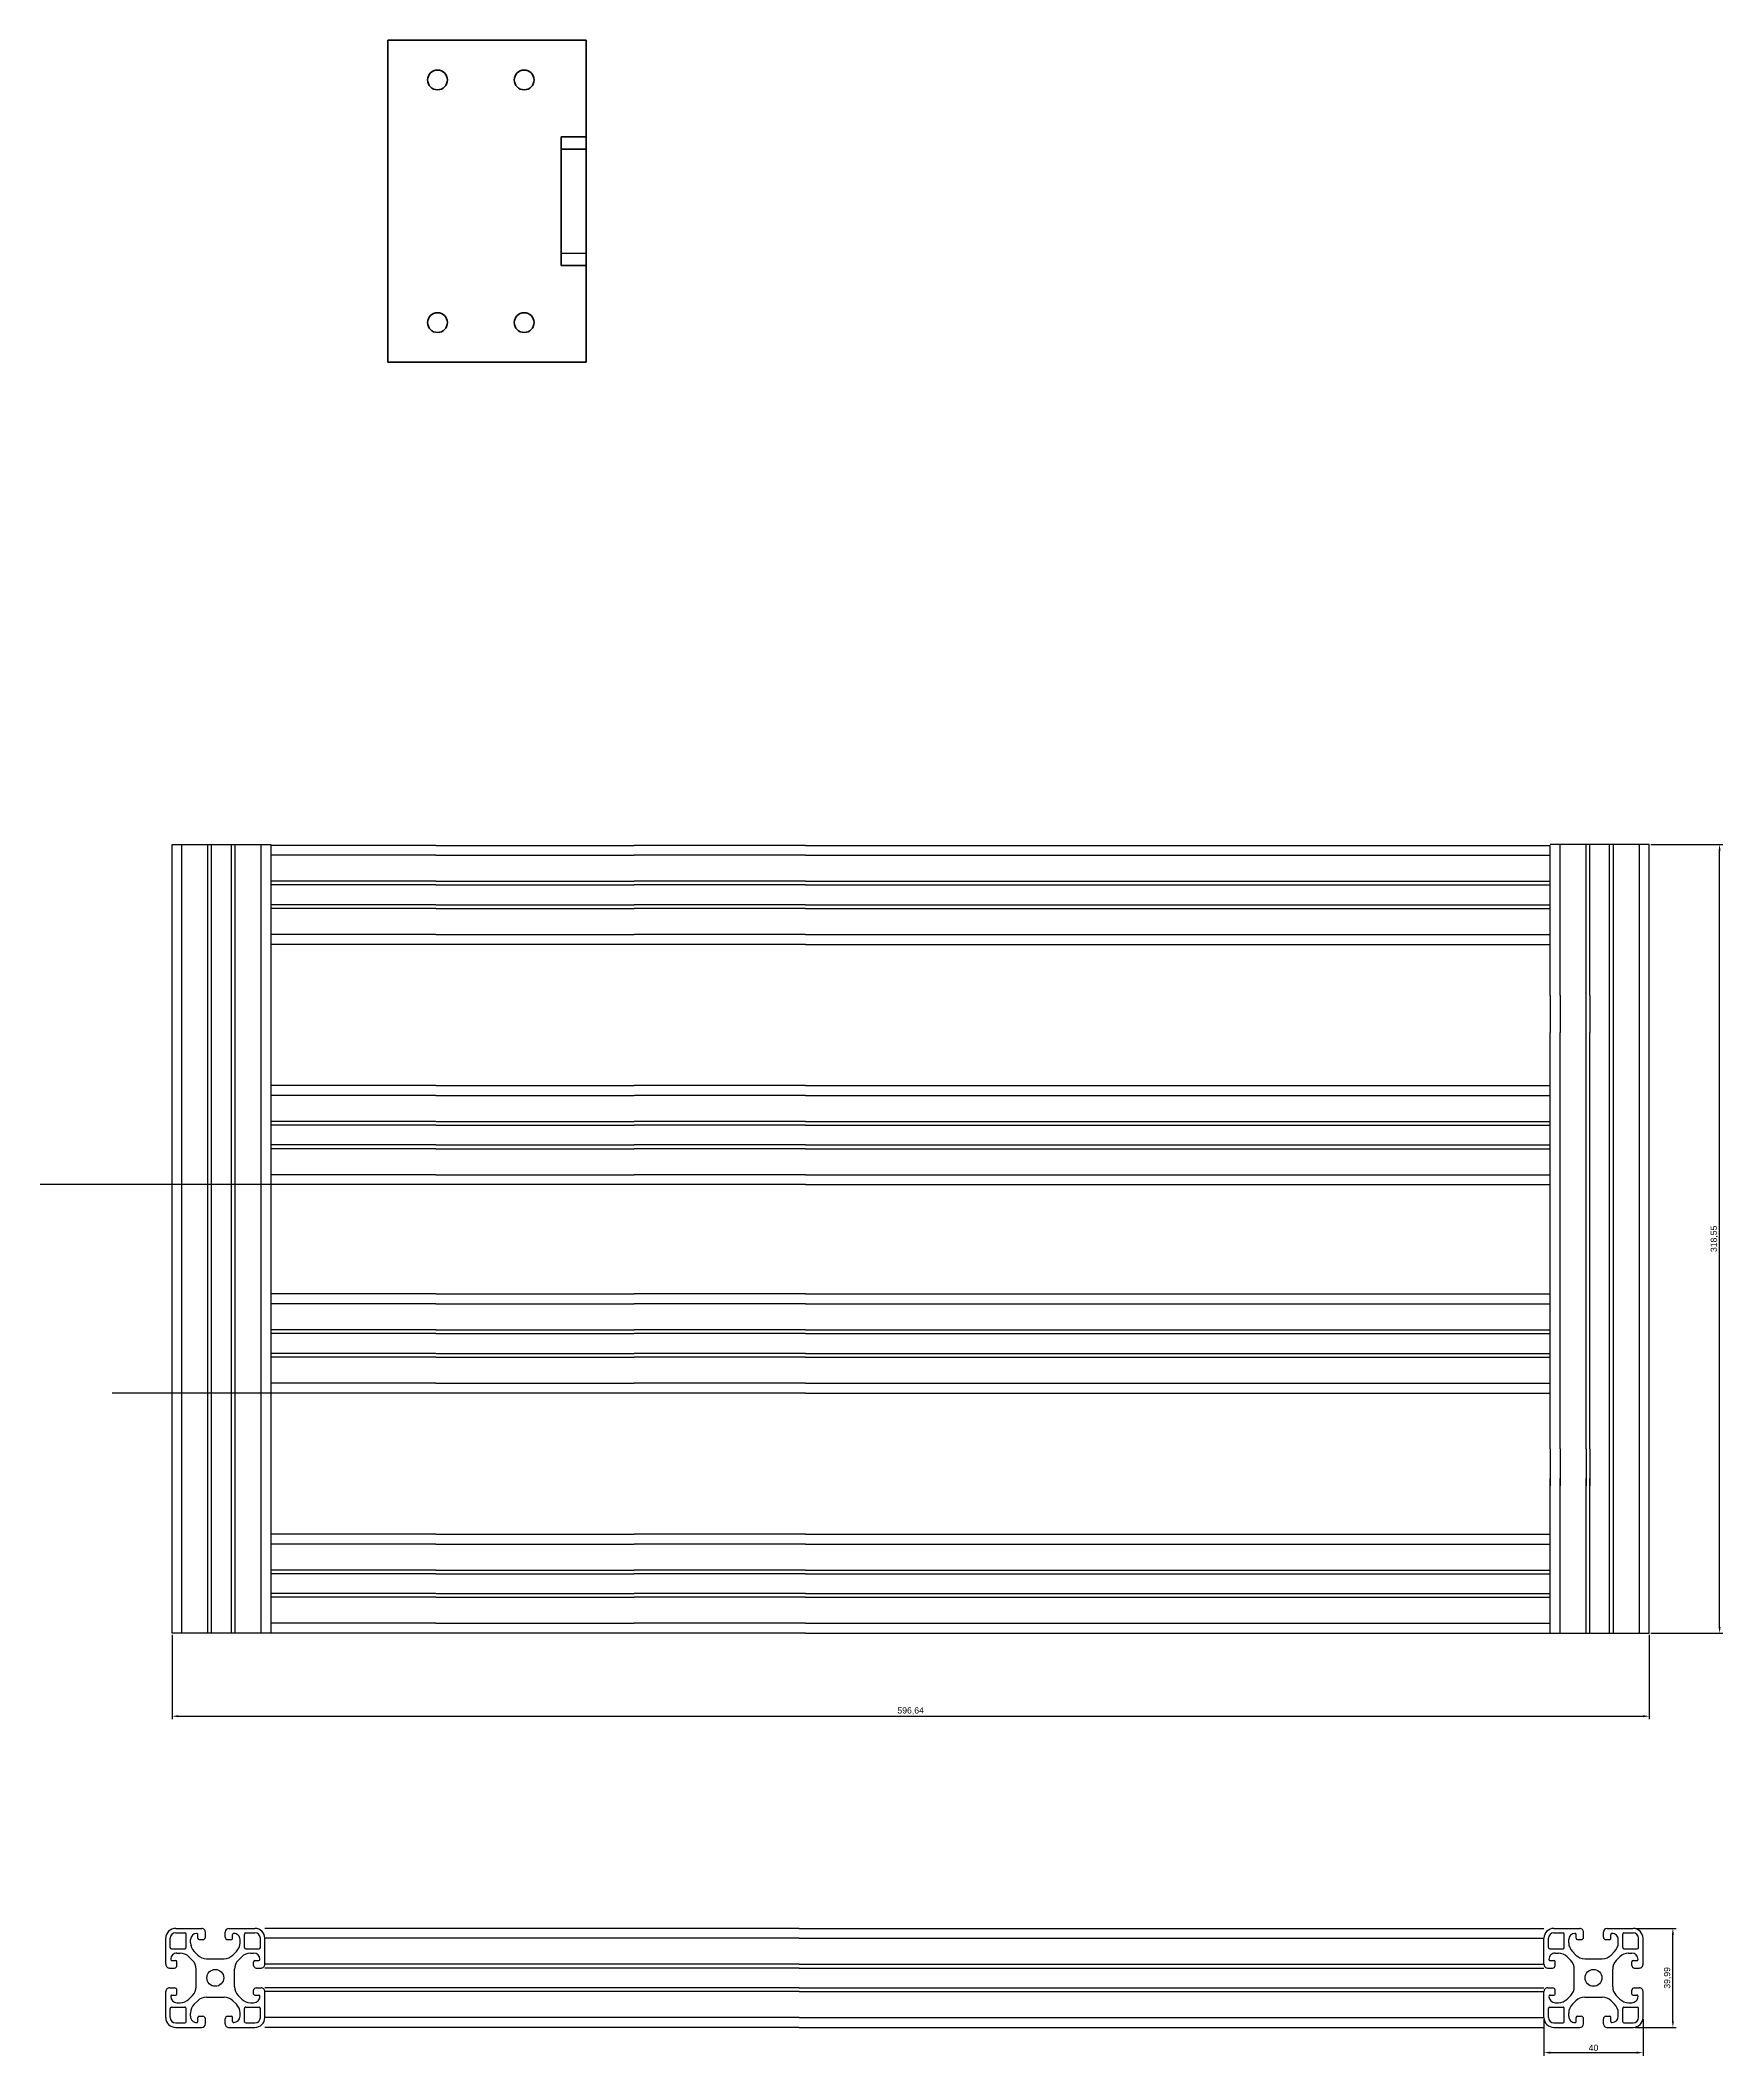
# Model space of a CAD drawing. Header units: millimetres. Extents: x -29 to 3384, y -388 to 1226.
# Drawn here: x 2704 to 3384, y -388 to 426 of the extents above; entities that cross this region are included whole.
import ezdxf

# ---------------------------------------------------------------- set-up
doc = ezdxf.new("R2010")
doc.units = ezdxf.units.MM
doc.linetypes.add('phl_thick', pattern=[0])
doc.layers.add('projection', color=7, linetype='Continuous')
doc.styles.get("Standard").update_dxf_attribs({"font": 'arial.ttf'})
doc.dimstyles.new('ISO-25', dxfattribs={"dimtxt": 2.5, "dimasz": 2.5, "dimexe": 1.25, "dimexo": 0.625, "dimtad": 1, "dimtxsty": 'Standard', "dimcen": 2.5, "dimadec": 0, "dimazin": 0, "dimtfac": 1, "dimtmove": 0, "dimatfit": 3, "dimfxl": 1, "dimarcsym": 0})

# ---------------------------------------------------------------- blocks, each defined once
blk = doc.blocks.new('*D193')
at = {"color": 0, "lineweight": -2, "transparency": 16777216}
for p, q in [((3354.88, 101.3), (3383.91, 101.3)), ((3382.66, -214.75), (3382.66, 98.8)), ((3354.88, -217.25), (3383.91, -217.25))]:
    blk.add_line(p, q, dxfattribs=at)
at = {"color": 0, "transparency": 16777216}
for points in [[(3382.24, 98.8), (3383.07, 98.8), (3382.66, 101.3)], [(3382.24, -214.75), (3383.07, -214.75), (3382.66, -217.25)]]:
    blk.add_solid(points, dxfattribs=at)
at = {"layer": 'Defpoints', "color": 0, "transparency": 16777216}
for p in [(3354.25, 101.3), (3382.66, 101.3), (3354.25, -217.25)]:
    blk.add_point(p, dxfattribs=at)
at = {"color": 0, "transparency": 16777216, "insert": (3380.53, -57.98), "char_height": 2.5, "attachment_point": 5, "rotation": 90}
blk.add_mtext('318,55', dxfattribs=at)
blk = doc.blocks.new('*D194')
at = {"color": 0, "lineweight": -2, "transparency": 16777216}
for p, q in [((2757.62, -217.87), (2757.62, -252.03)), ((3354.25, -217.87), (3354.25, -252.03)), ((2760.12, -250.78), (3351.75, -250.78))]:
    blk.add_line(p, q, dxfattribs=at)
at = {"color": 0, "transparency": 16777216}
for points in [[(2760.12, -250.36), (2760.12, -251.19), (2757.62, -250.78)], [(3351.75, -250.36), (3351.75, -251.19), (3354.25, -250.78)]]:
    blk.add_solid(points, dxfattribs=at)
at = {"layer": 'Defpoints', "color": 0, "transparency": 16777216}
for p in [(2757.62, -217.25), (3354.25, -217.25), (3354.25, -250.78)]:
    blk.add_point(p, dxfattribs=at)
at = {"color": 0, "transparency": 16777216, "insert": (3055.94, -248.65), "char_height": 2.5, "attachment_point": 5}
blk.add_mtext('596,64', dxfattribs=at)
blk = doc.blocks.new('*D195')
at = {"color": 0, "lineweight": -2, "transparency": 16777216}
for p, q in [((3348.65, -336.46), (3365.05, -336.46)), ((3363.8, -373.95), (3363.8, -338.96)), ((3348.65, -376.45), (3365.05, -376.45))]:
    blk.add_line(p, q, dxfattribs=at)
at = {"color": 0, "transparency": 16777216}
for points in [[(3363.38, -338.96), (3364.21, -338.96), (3363.8, -336.46)], [(3363.38, -373.95), (3364.21, -373.95), (3363.8, -376.45)]]:
    blk.add_solid(points, dxfattribs=at)
at = {"layer": 'Defpoints', "color": 0, "transparency": 16777216}
for p in [(3348.03, -336.46), (3363.8, -336.46), (3348.03, -376.45)]:
    blk.add_point(p, dxfattribs=at)
at = {"color": 0, "transparency": 16777216, "insert": (3361.67, -356.46), "char_height": 2.5, "attachment_point": 5, "rotation": 90}
blk.add_mtext('39,99', dxfattribs=at)
blk = doc.blocks.new('*D196')
at = {"color": 0, "lineweight": -2, "transparency": 16777216}
for p, q in [((3311.73, -373.09), (3311.73, -387.87)), ((3351.73, -373.09), (3351.73, -387.87)), ((3314.23, -386.62), (3349.23, -386.62))]:
    blk.add_line(p, q, dxfattribs=at)
at = {"color": 0, "transparency": 16777216}
for points in [[(3314.23, -386.21), (3314.23, -387.04), (3311.73, -386.62)], [(3349.23, -386.21), (3349.23, -387.04), (3351.73, -386.62)]]:
    blk.add_solid(points, dxfattribs=at)
at = {"layer": 'Defpoints', "color": 0, "transparency": 16777216}
for p in [(3311.73, -372.46), (3351.73, -372.46), (3351.73, -386.62)]:
    blk.add_point(p, dxfattribs=at)
at = {"color": 0, "transparency": 16777216, "insert": (3331.73, -384.72), "char_height": 2.5, "attachment_point": 5}
blk.add_mtext('40', dxfattribs=at)

msp = doc.modelspace()

# ---------------------------------------------------------------- linework, layer by layer
at = {"lineweight": 35}
for p, q in [((2924.84376, 426.07037), (2844.84376, 426.07037)), ((2844.84376, 426.07037), (2844.84376, 296.07037)), ((2924.84376, 361.07037), (2924.84376, 426.07037)), ((2924.84376, 387.07037), (2914.84376, 387.07037)), ((2914.84376, 387.07037), (2914.84376, 335.07037)), ((2924.84376, 335.07037), (2924.84376, 387.07037)), ((2914.84376, 382.07037), (2924.84376, 382.07037)), ((2924.84376, 296.07037), (2924.84376, 361.07037)), ((2914.84376, 335.07037), (2914.84376, 340.07037)), ((2914.84376, 335.07037), (2924.84376, 335.07037)), ((2844.84376, 296.07037), (2924.84376, 296.07037))]:
    msp.add_line(p, q, dxfattribs=at)
for p, q in [((2844.84376, 426.07037), (2844.84376, 410.07037)), ((2914.84376, 387.07037), (2914.84376, 382.07037)), ((2914.84376, 340.07037), (2924.84376, 340.07037)), ((2844.84376, 296.07037), (2844.84376, 312.07037)), ((2757.61764, 101.297), (2797.61764, 101.297)), ((2772.11764, 25.30938), (2772.11764, 101.297)), ((2773.61764, 25.30938), (2773.61764, 101.297)), ((2781.61764, 40.30938), (2781.61764, 101.297)), ((2783.11764, 40.30938), (2783.11764, 101.297)), ((2793.61764, 40.30938), (2793.61764, 101.297)), ((2797.61764, 40.30938), (2797.61764, 100.94153)), ((2864.22088, 100.94153), (2797.61764, 100.94153)), ((2864.22088, 100.94153), (2944.22088, 100.94153)), ((3013.45554, 100.94153), (2944.22088, 100.94153)), ((3047.77664, 100.94153), (3079.13444, 100.94153)), ((3205.79099, 100.94153), (3261.67897, 100.94153)), ((3261.67897, 100.94153), (3293.03677, 100.94153)), ((3293.02445, 100.94153), (3314.25385, 100.94153)), ((3293.02445, 100.94153), (3314.25385, 100.94153)), ((3354.25378, 101.297), (3314.25378, 101.297)), ((3314.25378, 40.30938), (3314.25378, 100.94153)), ((3318.25378, 40.30938), (3318.25378, 101.297)), ((3328.75378, 25.30938), (3328.75378, 101.297)), ((3330.25378, 40.30938), (3330.25378, 101.297)), ((3338.25378, 25.30938), (3338.25378, 101.297)), ((3339.75378, 25.30938), (3339.75378, 101.297)), ((2864.22088, 96.94153), (2797.61764, 96.94153)), ((2864.22088, 96.94153), (2944.22088, 96.94153)), ((3013.45554, 96.94153), (2944.22088, 96.94153)), ((3047.45554, 96.94153), (3078.81334, 96.94153)), ((3078.81334, 96.94153), (3079.45554, 96.94153)), ((3205.79099, 96.94153), (3261.35171, 96.94153)), ((3261.35787, 96.94153), (3292.71567, 96.94153)), ((3292.71567, 96.94153), (3293.35787, 96.94153)), ((3293.35177, 96.94153), (3314.25385, 96.94153)), ((3293.35177, 96.94153), (3314.25385, 96.94153)), ((2864.22088, 86.44153), (2797.61764, 86.44153)), ((2864.22088, 84.94153), (2797.61764, 84.94153)), ((2864.22088, 86.44153), (2944.22088, 86.44153)), ((2864.22088, 84.94153), (2944.22088, 84.94153)), ((3013.45554, 86.44153), (2944.22088, 86.44153)), ((3013.45554, 84.94153), (2944.22088, 84.94153)), ((3047.45554, 86.44153), (3078.81334, 86.44153)), ((3047.45554, 86.44153), (3078.81334, 86.44153)), ((3047.45554, 84.94153), (3078.81334, 84.94153)), ((3047.45554, 84.94153), (3078.81334, 84.94153)), ((3078.81334, 86.44153), (3079.45554, 86.44153)), ((3078.81334, 84.94153), (3079.45554, 84.94153)), ((3205.79099, 86.44153), (3261.35171, 86.44153)), ((3205.79099, 84.94153), (3261.35171, 84.94153)), ((3261.35787, 86.44153), (3292.71567, 86.44153)), ((3261.35787, 86.44153), (3292.71567, 86.44153)), ((3261.35787, 84.94153), (3292.71567, 84.94153)), ((3261.35787, 84.94153), (3292.71567, 84.94153)), ((3292.71567, 86.44153), (3293.35787, 86.44153)), ((3292.71567, 84.94153), (3293.35787, 84.94153)), ((3293.35177, 86.44153), (3314.25385, 86.44153)), ((3293.35177, 86.44153), (3314.25385, 86.44153)), ((3293.35177, 84.94153), (3314.25385, 84.94153)), ((3293.35177, 84.94153), (3314.25385, 84.94153)), ((2864.22088, 76.94153), (2797.61764, 76.94153)), ((2864.22088, 75.44153), (2797.61764, 75.44153)), ((2864.22088, 76.94153), (2944.22088, 76.94153)), ((2864.22088, 75.44153), (2944.22088, 75.44153)), ((3013.45554, 76.94153), (2944.22088, 76.94153)), ((3013.45554, 75.44153), (2944.22088, 75.44153)), ((3047.45554, 76.94153), (3078.81334, 76.94153)), ((3047.45554, 76.94153), (3078.81334, 76.94153)), ((3047.45554, 75.44153), (3078.81334, 75.44153)), ((3047.45554, 75.44153), (3078.81334, 75.44153)), ((3078.81334, 76.94153), (3079.45554, 76.94153)), ((3078.81334, 75.44153), (3079.45554, 75.44153)), ((3205.79099, 76.94153), (3261.35171, 76.94153)), ((3205.79099, 75.44153), (3261.35171, 75.44153)), ((3261.35787, 76.94153), (3292.71567, 76.94153)), ((3261.35787, 76.94153), (3292.71567, 76.94153)), ((3261.35787, 75.44153), (3292.71567, 75.44153)), ((3261.35787, 75.44153), (3292.71567, 75.44153)), ((3292.71567, 76.94153), (3293.35787, 76.94153)), ((3292.71567, 75.44153), (3293.35787, 75.44153)), ((3293.35177, 76.94153), (3314.25385, 76.94153)), ((3293.35177, 76.94153), (3314.25385, 76.94153)), ((3293.35177, 75.44153), (3314.25385, 75.44153)), ((3293.35177, 75.44153), (3314.25385, 75.44153)), ((2864.22088, 64.94153), (2797.61764, 64.94153)), ((3013.45554, 60.94153), (2797.61764, 60.94153)), ((2864.22088, 64.94153), (2944.22088, 64.94153)), ((3013.45554, 64.94153), (2944.22088, 64.94153)), ((3047.45554, 64.94153), (3078.81334, 64.94153)), ((3047.45554, 64.94153), (3078.81334, 64.94153)), ((3047.45554, 60.94153), (3078.81334, 60.94153)), ((3078.81334, 64.94153), (3079.45554, 64.94153)), ((3078.81334, 60.94153), (3079.45554, 60.94153)), ((3205.79099, 64.94153), (3261.35171, 64.94153)), ((3205.79099, 60.94153), (3314.25378, 60.94153)), ((3261.35787, 64.94153), (3292.71567, 64.94153)), ((3261.35787, 64.94153), (3292.71567, 64.94153)), ((3261.35787, 60.94153), (3292.71567, 60.94153)), ((3292.71567, 64.94153), (3293.35787, 64.94153)), ((3292.71567, 60.94153), (3293.35787, 60.94153)), ((3293.35177, 64.94153), (3314.25385, 64.94153)), ((3293.35177, 64.94153), (3314.25385, 64.94153)), ((2781.61764, 25.30938), (2781.61764, 40.30938)), ((2783.11764, 25.30938), (2783.11764, 40.30938)), ((2793.61764, 25.30938), (2793.61764, 40.30938)), ((2797.61764, 25.30938), (2797.61764, 40.30938)), ((3314.25378, 40.30938), (3314.25378, 25.30938)), ((3318.25378, 40.30938), (3318.25378, 25.30938)), ((3330.25378, 40.30938), (3330.25378, 25.30938)), ((2797.61764, -98.0824), (2797.61764, 25.30938)), ((3314.25378, -98.0824), (3314.25378, 25.30938)), ((2864.22088, 3.94153), (2797.61764, 3.94153)), ((2864.22088, 3.94153), (2944.22088, 3.94153)), ((3013.45554, 3.94153), (2944.22088, 3.94153)), ((3047.77664, 3.94153), (3079.13444, 3.94153)), ((3205.79099, 3.94153), (3261.67897, 3.94153)), ((3261.67897, 3.94153), (3293.03677, 3.94153)), ((3293.02445, 3.94153), (3314.25385, 3.94153)), ((3293.02445, 3.94153), (3314.25385, 3.94153)), ((2864.22088, -0.05847), (2797.61764, -0.05847)), ((2864.22088, -0.05847), (2944.22088, -0.05847)), ((3013.45554, -0.05847), (2944.22088, -0.05847)), ((3047.45554, -0.05847), (3078.81334, -0.05847)), ((3078.81334, -0.05847), (3079.45554, -0.05847)), ((3205.79099, -0.05847), (3261.35171, -0.05847)), ((3261.35787, -0.05847), (3292.71567, -0.05847)), ((3292.71567, -0.05847), (3293.35787, -0.05847)), ((3293.35177, -0.05847), (3314.25385, -0.05847)), ((3293.35177, -0.05847), (3314.25385, -0.05847)), ((2864.22088, -10.55847), (2797.61764, -10.55847)), ((2864.22088, -12.05847), (2797.61764, -12.05847)), ((2864.22088, -10.55847), (2944.22088, -10.55847)), ((2864.22088, -12.05847), (2944.22088, -12.05847)), ((3013.45554, -10.55847), (2944.22088, -10.55847)), ((3013.45554, -12.05847), (2944.22088, -12.05847)), ((3047.45554, -10.55847), (3078.81334, -10.55847)), ((3047.45554, -10.55847), (3078.81334, -10.55847)), ((3047.45554, -12.05847), (3078.81334, -12.05847)), ((3047.45554, -12.05847), (3078.81334, -12.05847)), ((3078.81334, -10.55847), (3079.45554, -10.55847)), ((3078.81334, -12.05847), (3079.45554, -12.05847)), ((3205.79099, -10.55847), (3261.35171, -10.55847)), ((3205.79099, -12.05847), (3261.35171, -12.05847)), ((3261.35787, -10.55847), (3292.71567, -10.55847)), ((3261.35787, -10.55847), (3292.71567, -10.55847)), ((3261.35787, -12.05847), (3292.71567, -12.05847)), ((3261.35787, -12.05847), (3292.71567, -12.05847)), ((3292.71567, -10.55847), (3293.35787, -10.55847)), ((3292.71567, -12.05847), (3293.35787, -12.05847)), ((3293.35177, -10.55847), (3314.25385, -10.55847)), ((3293.35177, -10.55847), (3314.25385, -10.55847)), ((3293.35177, -12.05847), (3314.25385, -12.05847)), ((3293.35177, -12.05847), (3314.25385, -12.05847)), ((2864.22088, -20.05847), (2797.61764, -20.05847)), ((2864.22088, -21.55847), (2797.61764, -21.55847)), ((2864.22088, -20.05847), (2944.22088, -20.05847)), ((2864.22088, -21.55847), (2944.22088, -21.55847)), ((3013.45554, -20.05847), (2944.22088, -20.05847)), ((3013.45554, -21.55847), (2944.22088, -21.55847)), ((3047.45554, -20.05847), (3078.81334, -20.05847)), ((3047.45554, -20.05847), (3078.81334, -20.05847)), ((3047.45554, -21.55847), (3078.81334, -21.55847)), ((3047.45554, -21.55847), (3078.81334, -21.55847)), ((3078.81334, -20.05847), (3079.45554, -20.05847)), ((3078.81334, -21.55847), (3079.45554, -21.55847)), ((3205.79099, -20.05847), (3261.35171, -20.05847)), ((3205.79099, -21.55847), (3261.35171, -21.55847)), ((3261.35787, -20.05847), (3292.71567, -20.05847)), ((3261.35787, -20.05847), (3292.71567, -20.05847)), ((3261.35787, -21.55847), (3292.71567, -21.55847)), ((3261.35787, -21.55847), (3292.71567, -21.55847)), ((3292.71567, -20.05847), (3293.35787, -20.05847)), ((3292.71567, -21.55847), (3293.35787, -21.55847)), ((3293.35177, -20.05847), (3314.25385, -20.05847)), ((3293.35177, -20.05847), (3314.25385, -20.05847)), ((3293.35177, -21.55847), (3314.25385, -21.55847)), ((3293.35177, -21.55847), (3314.25385, -21.55847)), ((2864.22088, -32.05847), (2797.61764, -32.05847)), ((2864.22088, -32.05847), (2944.22088, -32.05847)), ((3013.45554, -32.05847), (2944.22088, -32.05847)), ((3047.45554, -32.05847), (3078.81334, -32.05847)), ((3047.45554, -32.05847), (3078.81334, -32.05847)), ((3078.81334, -32.05847), (3079.45554, -32.05847)), ((3205.79099, -32.05847), (3261.35171, -32.05847)), ((3261.35787, -32.05847), (3292.71567, -32.05847)), ((3261.35787, -32.05847), (3292.71567, -32.05847)), ((3292.71567, -32.05847), (3293.35787, -32.05847)), ((3293.35177, -32.05847), (3314.25385, -32.05847)), ((3293.35177, -32.05847), (3314.25385, -32.05847)), ((2797.61764, -36.05847), (2704.41794, -36.05847)), ((3013.45554, -36.05847), (2797.61764, -36.05847)), ((3047.45554, -36.05847), (3078.81334, -36.05847)), ((3078.81334, -36.05847), (3079.45554, -36.05847)), ((3205.79099, -36.05847), (3314.25378, -36.05847)), ((3261.35787, -36.05847), (3292.71567, -36.05847)), ((3292.71567, -36.05847), (3293.35787, -36.05847)), ((2864.22088, -80.25), (2797.61764, -80.25)), ((2864.22088, -80.25), (2944.22088, -80.25)), ((3013.45554, -80.25), (2944.22088, -80.25)), ((3047.77664, -80.25), (3079.13444, -80.25)), ((3205.79099, -80.25), (3261.67897, -80.25)), ((3261.67897, -80.25), (3293.03677, -80.25)), ((3293.02445, -80.25), (3314.25385, -80.25)), ((3293.02445, -80.25), (3314.25385, -80.25)), ((2864.22088, -84.25), (2797.61764, -84.25)), ((2864.22088, -84.25), (2944.22088, -84.25)), ((3013.45554, -84.25), (2944.22088, -84.25)), ((3047.45554, -84.25), (3078.81334, -84.25)), ((3078.81334, -84.25), (3079.45554, -84.25)), ((3205.79099, -84.25), (3261.35171, -84.25)), ((3261.35787, -84.25), (3292.71567, -84.25)), ((3292.71567, -84.25), (3293.35787, -84.25)), ((3293.35177, -84.25), (3314.25385, -84.25)), ((3293.35177, -84.25), (3314.25385, -84.25)), ((2864.22088, -94.75), (2797.61764, -94.75)), ((2864.22088, -96.25), (2797.61764, -96.25)), ((2864.22088, -94.75), (2944.22088, -94.75)), ((2864.22088, -96.25), (2944.22088, -96.25)), ((3013.45554, -94.75), (2944.22088, -94.75)), ((3013.45554, -96.25), (2944.22088, -96.25)), ((3047.45554, -94.75), (3078.81334, -94.75)), ((3047.45554, -94.75), (3078.81334, -94.75)), ((3047.45554, -96.25), (3078.81334, -96.25)), ((3047.45554, -96.25), (3078.81334, -96.25)), ((3078.81334, -94.75), (3079.45554, -94.75)), ((3078.81334, -96.25), (3079.45554, -96.25)), ((3205.79099, -94.75), (3261.35171, -94.75)), ((3205.79099, -96.25), (3261.35171, -96.25)), ((3261.35787, -94.75), (3292.71567, -94.75)), ((3261.35787, -94.75), (3292.71567, -94.75)), ((3261.35787, -96.25), (3292.71567, -96.25)), ((3261.35787, -96.25), (3292.71567, -96.25)), ((3292.71567, -94.75), (3293.35787, -94.75)), ((3292.71567, -96.25), (3293.35787, -96.25)), ((3293.35177, -94.75), (3314.25385, -94.75)), ((3293.35177, -94.75), (3314.25385, -94.75)), ((3293.35177, -96.25), (3314.25385, -96.25)), ((3293.35177, -96.25), (3314.25385, -96.25)), ((2864.22088, -104.25), (2797.61764, -104.25)), ((2864.22088, -105.75), (2797.61764, -105.75)), ((2864.22088, -104.25), (2944.22088, -104.25)), ((2864.22088, -105.75), (2944.22088, -105.75)), ((3013.45554, -104.25), (2944.22088, -104.25)), ((3013.45554, -105.75), (2944.22088, -105.75)), ((3047.45554, -104.25), (3078.81334, -104.25)), ((3047.45554, -104.25), (3078.81334, -104.25)), ((3047.45554, -105.75), (3078.81334, -105.75)), ((3047.45554, -105.75), (3078.81334, -105.75)), ((3078.81334, -104.25), (3079.45554, -104.25)), ((3078.81334, -105.75), (3079.45554, -105.75)), ((3205.79099, -104.25), (3261.35171, -104.25)), ((3205.79099, -105.75), (3261.35171, -105.75)), ((3261.35787, -104.25), (3292.71567, -104.25)), ((3261.35787, -104.25), (3292.71567, -104.25)), ((3261.35787, -105.75), (3292.71567, -105.75)), ((3261.35787, -105.75), (3292.71567, -105.75)), ((3292.71567, -104.25), (3293.35787, -104.25)), ((3292.71567, -105.75), (3293.35787, -105.75)), ((3293.35177, -104.25), (3314.25385, -104.25)), ((3293.35177, -104.25), (3314.25385, -104.25)), ((3293.35177, -105.75), (3314.25385, -105.75)), ((3293.35177, -105.75), (3314.25385, -105.75)), ((2797.61764, -120.25), (2733.37717, -120.25)), ((2864.22088, -116.25), (2797.61764, -116.25)), ((3013.45554, -120.25), (2797.61764, -120.25)), ((2864.22088, -116.25), (2944.22088, -116.25)), ((3013.45554, -116.25), (2944.22088, -116.25)), ((3047.45554, -116.25), (3078.81334, -116.25)), ((3047.45554, -116.25), (3078.81334, -116.25)), ((3047.45554, -120.25), (3078.81334, -120.25)), ((3078.81334, -116.25), (3079.45554, -116.25)), ((3078.81334, -120.25), (3079.45554, -120.25)), ((3205.79099, -116.25), (3261.35171, -116.25)), ((3205.79099, -120.25), (3314.25378, -120.25)), ((3261.35787, -116.25), (3292.71567, -116.25)), ((3261.35787, -116.25), (3292.71567, -116.25)), ((3261.35787, -120.25), (3292.71567, -120.25)), ((3292.71567, -116.25), (3293.35787, -116.25)), ((3292.71567, -120.25), (3293.35787, -120.25)), ((3293.35177, -116.25), (3314.25385, -116.25)), ((3293.35177, -116.25), (3314.25385, -116.25)), ((3314.25378, -142.75778), (3314.25378, -157.75778)), ((3318.25378, -142.75778), (3318.25378, -157.75778)), ((3328.75378, -142.75778), (3328.75378, -157.75778)), ((3330.25378, -142.75778), (3330.25378, -157.75778)), ((2864.22088, -177.25), (2797.61764, -177.25)), ((2864.22088, -177.25), (2944.22088, -177.25)), ((3013.45554, -177.25), (2944.22088, -177.25)), ((3047.77664, -177.25), (3079.13444, -177.25)), ((3205.79099, -177.25), (3261.67897, -177.25)), ((3261.67897, -177.25), (3293.03677, -177.25)), ((3293.02445, -177.25), (3314.25385, -177.25)), ((3293.02445, -177.25), (3314.25385, -177.25)), ((2864.22088, -181.25), (2797.61764, -181.25)), ((2864.22088, -181.25), (2944.22088, -181.25)), ((3013.45554, -181.25), (2944.22088, -181.25)), ((3047.45554, -181.25), (3078.81334, -181.25)), ((3078.81334, -181.25), (3079.45554, -181.25)), ((3205.79099, -181.25), (3261.35171, -181.25)), ((3261.35787, -181.25), (3292.71567, -181.25)), ((3292.71567, -181.25), (3293.35787, -181.25)), ((3293.35177, -181.25), (3314.25385, -181.25)), ((3293.35177, -181.25), (3314.25385, -181.25)), ((2864.22088, -191.75), (2797.61764, -191.75)), ((2864.22088, -193.25), (2797.61764, -193.25)), ((2864.22088, -191.75), (2944.22088, -191.75)), ((2864.22088, -193.25), (2944.22088, -193.25)), ((3013.45554, -191.75), (2944.22088, -191.75)), ((3013.45554, -193.25), (2944.22088, -193.25)), ((3047.45554, -191.75), (3078.81334, -191.75)), ((3047.45554, -191.75), (3078.81334, -191.75)), ((3047.45554, -193.25), (3078.81334, -193.25)), ((3047.45554, -193.25), (3078.81334, -193.25)), ((3078.81334, -191.75), (3079.45554, -191.75)), ((3078.81334, -193.25), (3079.45554, -193.25)), ((3205.79099, -191.75), (3261.35171, -191.75)), ((3205.79099, -193.25), (3261.35171, -193.25)), ((3261.35787, -191.75), (3292.71567, -191.75)), ((3261.35787, -191.75), (3292.71567, -191.75)), ((3261.35787, -193.25), (3292.71567, -193.25)), ((3261.35787, -193.25), (3292.71567, -193.25)), ((3292.71567, -191.75), (3293.35787, -191.75)), ((3292.71567, -193.25), (3293.35787, -193.25)), ((3293.35177, -191.75), (3314.25385, -191.75)), ((3293.35177, -191.75), (3314.25385, -191.75)), ((3293.35177, -193.25), (3314.25385, -193.25)), ((3293.35177, -193.25), (3314.25385, -193.25)), ((2864.22088, -201.25), (2797.61764, -201.25)), ((2864.22088, -202.75), (2797.61764, -202.75)), ((2864.22088, -201.25), (2944.22088, -201.25)), ((2864.22088, -202.75), (2944.22088, -202.75)), ((3013.45554, -201.25), (2944.22088, -201.25)), ((3013.45554, -202.75), (2944.22088, -202.75)), ((3047.45554, -201.25), (3078.81334, -201.25)), ((3047.45554, -201.25), (3078.81334, -201.25)), ((3047.45554, -202.75), (3078.81334, -202.75)), ((3047.45554, -202.75), (3078.81334, -202.75)), ((3078.81334, -201.25), (3079.45554, -201.25)), ((3078.81334, -202.75), (3079.45554, -202.75)), ((3205.79099, -201.25), (3261.35171, -201.25)), ((3205.79099, -202.75), (3261.35171, -202.75)), ((3261.35787, -201.25), (3292.71567, -201.25)), ((3261.35787, -201.25), (3292.71567, -201.25)), ((3261.35787, -202.75), (3292.71567, -202.75)), ((3261.35787, -202.75), (3292.71567, -202.75)), ((3292.71567, -201.25), (3293.35787, -201.25)), ((3292.71567, -202.75), (3293.35787, -202.75)), ((3293.35177, -201.25), (3314.25385, -201.25)), ((3293.35177, -201.25), (3314.25385, -201.25)), ((3293.35177, -202.75), (3314.25385, -202.75)), ((3293.35177, -202.75), (3314.25385, -202.75)), ((2797.61764, -217.25), (2757.61764, -217.25)), ((2864.22088, -213.25), (2797.61764, -213.25)), ((3013.45554, -217.25), (2797.61764, -217.25)), ((2864.22088, -213.25), (2944.22088, -213.25)), ((3013.45554, -213.25), (2944.22088, -213.25)), ((3047.45554, -213.25), (3078.81334, -213.25)), ((3047.45554, -213.25), (3078.81334, -213.25)), ((3047.45554, -217.25), (3078.81334, -217.25)), ((3078.81334, -213.25), (3079.45554, -213.25)), ((3078.81334, -217.25), (3079.45554, -217.25)), ((3205.79099, -213.25), (3261.35171, -213.25)), ((3205.79099, -217.25), (3314.25378, -217.25)), ((3261.35787, -213.25), (3292.71567, -213.25)), ((3261.35787, -213.25), (3292.71567, -213.25)), ((3261.35787, -217.25), (3292.71567, -217.25)), ((3292.71567, -213.25), (3293.35787, -213.25)), ((3292.71567, -217.25), (3293.35787, -217.25)), ((3293.35177, -213.25), (3314.25385, -213.25)), ((3293.35177, -213.25), (3314.25385, -213.25)), ((3314.25378, -217.25), (3354.25378, -217.25)), ((3010.92703, -336.46219), (2795.08913, -336.46219)), ((3010.92703, -340.46219), (2795.08913, -340.46219)), ((3044.92703, -340.46219), (3076.92703, -340.46219)), ((3045.24813, -336.46219), (3076.60593, -336.46219)), ((3203.26248, -336.46219), (3259.15046, -336.46219)), ((3203.26248, -340.46219), (3258.8232, -340.46219)), ((3258.8232, -340.46219), (3290.8232, -340.46219)), ((3259.15046, -336.46219), (3291.15046, -336.46219)), ((3290.49594, -336.46219), (3311.72534, -336.46219)), ((3290.49594, -336.46219), (3311.72534, -336.46219)), ((3290.82326, -340.46219), (3311.72534, -340.46219)), ((3290.82326, -340.46219), (3311.72534, -340.46219)), ((3010.92703, -350.96219), (2795.08913, -350.96219)), ((3010.92703, -352.46219), (2795.08913, -352.46219)), ((3044.92703, -350.96219), (3076.92703, -350.96219)), ((3044.92703, -352.46219), (3076.92703, -352.46219)), ((3203.26248, -350.96219), (3258.8232, -350.96219)), ((3203.26248, -352.46219), (3258.8232, -352.46219)), ((3258.8232, -350.96219), (3290.8232, -350.96219)), ((3258.8232, -352.46219), (3290.8232, -352.46219)), ((3290.82326, -350.96219), (3311.72534, -350.96219)), ((3290.82326, -350.96219), (3311.72534, -350.96219)), ((3290.82326, -352.46219), (3311.72534, -352.46219)), ((3290.82326, -352.46219), (3311.72534, -352.46219)), ((3010.92703, -360.46219), (2795.08913, -360.46219)), ((3010.92703, -361.96219), (2795.08913, -361.96219)), ((3044.92703, -360.46219), (3076.92703, -360.46219)), ((3044.92703, -361.96219), (3076.92703, -361.96219)), ((3203.26248, -360.46219), (3258.8232, -360.46219)), ((3203.26248, -361.96219), (3258.8232, -361.96219)), ((3258.8232, -360.46219), (3290.8232, -360.46219)), ((3258.8232, -361.96219), (3290.8232, -361.96219)), ((3290.82326, -360.46219), (3311.72534, -360.46219)), ((3290.82326, -360.46219), (3311.72534, -360.46219)), ((3290.82326, -361.96219), (3311.72534, -361.96219)), ((3290.82326, -361.96219), (3311.72534, -361.96219)), ((3010.92703, -372.46219), (2795.08913, -372.46219)), ((3044.92703, -372.46219), (3076.92703, -372.46219)), ((3203.26248, -372.46219), (3258.8232, -372.46219)), ((3258.8232, -372.46219), (3290.8232, -372.46219)), ((3290.82326, -372.46219), (3311.72534, -372.46219)), ((3290.82326, -372.46219), (3311.72534, -372.46219)), ((3010.92703, -376.46219), (2795.08913, -376.46219)), ((3203.26248, -376.46219), (3311.72527, -376.46219))]:
    msp.add_line(p, q)
for centre in [(2864.84376, 410.07037), (2899.84376, 410.07037), (2864.84376, 312.07037), (2899.84376, 312.07037)]:
    msp.add_circle(centre, 4, dxfattribs=at)
at = {"layer": 'projection', "color": 7, "linetype": 'phl_thick'}
for p, q in [((2757.61764, -217.25), (2757.61764, 101.297)), ((2761.61764, -217.25), (2761.61764, 101.297)), ((3013.45554, 100.94153), (3047.77664, 100.94153)), ((3079.13444, 100.94153), (3205.79099, 100.94153)), ((3350.25378, -217.25), (3350.25378, 101.297)), ((3354.25378, -217.25), (3354.25378, 101.297)), ((3013.45554, 96.94153), (3047.45554, 96.94153)), ((3079.45554, 96.94153), (3205.79099, 96.94153)), ((3013.45554, 86.44153), (3047.45554, 86.44153)), ((3013.45554, 84.94153), (3047.45554, 84.94153)), ((3079.45554, 86.44153), (3205.79099, 86.44153)), ((3079.45554, 84.94153), (3205.79099, 84.94153)), ((3013.45554, 76.94153), (3047.45554, 76.94153)), ((3013.45554, 75.44153), (3047.45554, 75.44153)), ((3079.45554, 76.94153), (3205.79099, 76.94153)), ((3079.45554, 75.44153), (3205.79099, 75.44153)), ((3013.45554, 64.94153), (3047.45554, 64.94153)), ((3013.45554, 60.94153), (3205.79099, 60.94153)), ((3079.45554, 64.94153), (3205.79099, 64.94153)), ((2772.11764, -217.25), (2772.11764, 25.30938)), ((2773.61764, -217.25), (2773.61764, 25.30938)), ((2781.61764, -217.25), (2781.61764, 25.30938)), ((2783.11764, -217.25), (2783.11764, 25.30938)), ((2793.61764, -217.25), (2793.61764, 25.30938)), ((2797.61764, -217.25), (2797.61764, 25.30938)), ((3314.25378, -142.75778), (3314.25378, 25.30938)), ((3318.25378, -142.75778), (3318.25378, 25.30938)), ((3328.75378, -142.75778), (3328.75378, 25.30938)), ((3330.25378, -142.75778), (3330.25378, 25.30938)), ((3338.25378, -217.25), (3338.25378, 25.30938)), ((3339.75378, -217.25), (3339.75378, 25.30938)), ((3013.45554, 3.94153), (3047.77664, 3.94153)), ((3079.13444, 3.94153), (3205.79099, 3.94153)), ((3013.45554, -0.05847), (3047.45554, -0.05847)), ((3079.45554, -0.05847), (3205.79099, -0.05847)), ((3013.45554, -10.55847), (3047.45554, -10.55847)), ((3013.45554, -12.05847), (3047.45554, -12.05847)), ((3079.45554, -10.55847), (3205.79099, -10.55847)), ((3079.45554, -12.05847), (3205.79099, -12.05847)), ((3013.45554, -20.05847), (3047.45554, -20.05847)), ((3013.45554, -21.55847), (3047.45554, -21.55847)), ((3079.45554, -20.05847), (3205.79099, -20.05847)), ((3079.45554, -21.55847), (3205.79099, -21.55847)), ((3013.45554, -32.05847), (3047.45554, -32.05847)), ((3079.45554, -32.05847), (3205.79099, -32.05847)), ((3013.45554, -36.05847), (3205.79099, -36.05847)), ((3013.45554, -80.25), (3047.77664, -80.25)), ((3079.13444, -80.25), (3205.79099, -80.25)), ((3013.45554, -84.25), (3047.45554, -84.25)), ((3079.45554, -84.25), (3205.79099, -84.25)), ((3013.45554, -94.75), (3047.45554, -94.75)), ((3013.45554, -96.25), (3047.45554, -96.25)), ((3079.45554, -94.75), (3205.79099, -94.75)), ((3079.45554, -96.25), (3205.79099, -96.25)), ((3013.45554, -104.25), (3047.45554, -104.25)), ((3013.45554, -105.75), (3047.45554, -105.75)), ((3079.45554, -104.25), (3205.79099, -104.25)), ((3079.45554, -105.75), (3205.79099, -105.75)), ((3013.45554, -116.25), (3047.45554, -116.25)), ((3013.45554, -120.25), (3205.79099, -120.25)), ((3079.45554, -116.25), (3205.79099, -116.25)), ((3314.25378, -217.25), (3314.25378, -154.75778)), ((3318.25378, -217.25), (3318.25378, -154.75778)), ((3328.75378, -217.25), (3328.75378, -154.75778)), ((3330.25378, -217.25), (3330.25378, -154.75778)), ((3013.45554, -177.25), (3047.77664, -177.25)), ((3079.13444, -177.25), (3205.79099, -177.25)), ((3013.45554, -181.25), (3047.45554, -181.25)), ((3079.45554, -181.25), (3205.79099, -181.25)), ((3013.45554, -191.75), (3047.45554, -191.75)), ((3013.45554, -193.25), (3047.45554, -193.25)), ((3079.45554, -191.75), (3205.79099, -191.75)), ((3079.45554, -193.25), (3205.79099, -193.25)), ((3013.45554, -201.25), (3047.45554, -201.25)), ((3013.45554, -202.75), (3047.45554, -202.75)), ((3079.45554, -201.25), (3205.79099, -201.25)), ((3079.45554, -202.75), (3205.79099, -202.75)), ((3013.45554, -213.25), (3047.45554, -213.25)), ((3013.45554, -217.25), (3205.79099, -217.25)), ((3079.45554, -213.25), (3205.79099, -213.25)), ((2755.08913, -350.96219), (2755.08913, -340.46219)), ((2756.88913, -344.16219), (2756.88913, -340.46219)), ((2759.08913, -336.46219), (2769.58913, -336.46219)), ((2759.08913, -338.26219), (2762.78913, -338.26219)), ((2763.28913, -344.16219), (2763.28913, -338.76219)), ((2765.08913, -342.2698), (2765.08913, -340.96219)), ((2767.58913, -338.46219), (2767.63913, -338.46219)), ((2768.08913, -340.46219), (2768.08913, -338.91219)), ((2768.58913, -340.96219), (2770.08913, -340.96219)), ((2771.08913, -339.96219), (2771.08913, -337.96219)), ((2779.08913, -339.96219), (2779.08913, -337.96219)), ((2780.08913, -340.96219), (2781.58913, -340.96219)), ((2780.58913, -336.46219), (2791.08913, -336.46219)), ((2782.08913, -340.46219), (2782.08913, -338.91219)), ((2782.53913, -338.46219), (2782.58913, -338.46219)), ((2785.08913, -342.2698), (2785.08913, -340.96219)), ((2786.88913, -344.16219), (2786.88913, -338.76219)), ((2787.38913, -338.26219), (2791.08913, -338.26219)), ((2793.28913, -344.16219), (2793.28913, -340.46219)), ((2795.08913, -350.96219), (2795.08913, -340.46219)), ((3010.92703, -336.46219), (3045.24813, -336.46219)), ((3010.92703, -340.46219), (3044.92703, -340.46219)), ((3076.60593, -336.46219), (3203.26248, -336.46219)), ((3076.92703, -340.46219), (3203.26248, -340.46219)), ((3311.72527, -350.96219), (3311.72527, -340.46219)), ((3313.52527, -344.16219), (3313.52527, -340.46219)), ((3315.72527, -336.46219), (3326.22527, -336.46219)), ((3315.72527, -338.26219), (3319.42527, -338.26219)), ((3319.92527, -344.16219), (3319.92527, -338.76219)), ((3321.72527, -342.2698), (3321.72527, -340.96219)), ((3324.22527, -338.46219), (3324.27527, -338.46219)), ((3324.72527, -340.46219), (3324.72527, -338.91219)), ((3325.22527, -340.96219), (3326.72527, -340.96219)), ((3327.72527, -339.96219), (3327.72527, -337.96219)), ((3335.72527, -339.96219), (3335.72527, -337.96219)), ((3336.72527, -340.96219), (3338.22527, -340.96219)), ((3337.22527, -336.46219), (3347.72527, -336.46219)), ((3338.72527, -340.46219), (3338.72527, -338.91219)), ((3339.17527, -338.46219), (3339.22527, -338.46219)), ((3341.72527, -342.2698), (3341.72527, -340.96219)), ((3343.52527, -344.16219), (3343.52527, -338.76219)), ((3344.02527, -338.26219), (3347.72527, -338.26219)), ((3349.92527, -344.16219), (3349.92527, -340.46219)), ((3351.72527, -350.96219), (3351.72527, -340.46219)), ((2757.08913, -349.01219), (2757.08913, -348.96219)), ((2757.38913, -344.66219), (2762.78913, -344.66219)), ((2757.53913, -349.46219), (2759.08913, -349.46219)), ((2759.58913, -346.46219), (2760.89674, -346.46219)), ((2759.58913, -351.46219), (2759.58913, -349.96219)), ((2765.87467, -349.36904), (2764.43228, -347.92665)), ((2767.99599, -347.24772), (2766.5536, -345.80533)), ((2771.53152, -348.71219), (2778.64674, -348.71219)), ((2782.18228, -347.24772), (2783.62467, -345.80533)), ((2784.3036, -349.36904), (2785.74599, -347.92665)), ((2787.38913, -344.66219), (2792.78913, -344.66219)), ((2789.28152, -346.46219), (2790.58913, -346.46219)), ((2790.58913, -351.46219), (2790.58913, -349.96219)), ((2791.08913, -349.46219), (2792.63913, -349.46219)), ((2793.08913, -349.01219), (2793.08913, -348.96219)), ((3313.72527, -349.01219), (3313.72527, -348.96219)), ((3314.02527, -344.66219), (3319.42527, -344.66219)), ((3314.17527, -349.46219), (3315.72527, -349.46219)), ((3316.22527, -346.46219), (3317.53288, -346.46219)), ((3316.22527, -351.46219), (3316.22527, -349.96219)), ((3322.5108, -349.36904), (3321.06841, -347.92665)), ((3324.63212, -347.24772), (3323.18974, -345.80533)), ((3328.16766, -348.71219), (3335.28288, -348.71219)), ((3338.81842, -347.24772), (3340.2608, -345.80533)), ((3340.93974, -349.36904), (3342.38212, -347.92665)), ((3344.02527, -344.66219), (3349.42527, -344.66219)), ((3345.91766, -346.46219), (3347.22527, -346.46219)), ((3347.22527, -351.46219), (3347.22527, -349.96219)), ((3347.72527, -349.46219), (3349.27527, -349.46219)), ((3349.72527, -349.01219), (3349.72527, -348.96219)), ((2756.58913, -352.46219), (2758.58913, -352.46219)), ((2767.33913, -360.0198), (2767.33913, -352.90458)), ((2782.83913, -360.0198), (2782.83913, -352.90458)), ((2791.58913, -352.46219), (2793.58913, -352.46219)), ((3010.92703, -350.96219), (3044.92703, -350.96219)), ((3010.92703, -352.46219), (3044.92703, -352.46219)), ((3076.92703, -350.96219), (3203.26248, -350.96219)), ((3076.92703, -352.46219), (3203.26248, -352.46219)), ((3313.22527, -352.46219), (3315.22527, -352.46219)), ((3323.97527, -360.0198), (3323.97527, -352.90458)), ((3339.47527, -360.0198), (3339.47527, -352.90458)), ((3348.22527, -352.46219), (3350.22527, -352.46219)), ((2755.08913, -372.46219), (2755.08913, -361.96219)), ((2756.58913, -360.46219), (2758.58913, -360.46219)), ((2757.08913, -363.96219), (2757.08913, -363.91219)), ((2757.53913, -363.46219), (2759.08913, -363.46219)), ((2759.58913, -362.96219), (2759.58913, -361.46219)), ((2764.43228, -364.99772), (2765.87467, -363.55533)), ((2766.5536, -367.11904), (2767.99599, -365.67665)), ((2771.53152, -364.21219), (2778.64674, -364.21219)), ((2783.62467, -367.11904), (2782.18228, -365.67665)), ((2785.74599, -364.99772), (2784.3036, -363.55533)), ((2790.58913, -362.96219), (2790.58913, -361.46219)), ((2791.08913, -363.46219), (2792.63913, -363.46219)), ((2791.58913, -360.46219), (2793.58913, -360.46219)), ((2793.08913, -363.96219), (2793.08913, -363.91219)), ((2795.08913, -372.46219), (2795.08913, -361.96219)), ((3010.92703, -360.46219), (3044.92703, -360.46219)), ((3010.92703, -361.96219), (3044.92703, -361.96219)), ((3076.92703, -360.46219), (3203.26248, -360.46219)), ((3076.92703, -361.96219), (3203.26248, -361.96219)), ((3311.72527, -372.46219), (3311.72527, -361.96219)), ((3313.22527, -360.46219), (3315.22527, -360.46219)), ((3313.72527, -363.96219), (3313.72527, -363.91219)), ((3314.17527, -363.46219), (3315.72527, -363.46219)), ((3316.22527, -362.96219), (3316.22527, -361.46219)), ((3321.06841, -364.99772), (3322.5108, -363.55533)), ((3323.18974, -367.11904), (3324.63212, -365.67665)), ((3328.16766, -364.21219), (3335.28288, -364.21219)), ((3340.2608, -367.11904), (3338.81842, -365.67665)), ((3342.38212, -364.99772), (3340.93974, -363.55533)), ((3347.22527, -362.96219), (3347.22527, -361.46219)), ((3347.72527, -363.46219), (3349.27527, -363.46219)), ((3348.22527, -360.46219), (3350.22527, -360.46219)), ((3349.72527, -363.96219), (3349.72527, -363.91219)), ((3351.72527, -372.46219), (3351.72527, -361.96219)), ((2756.88913, -372.46219), (2756.88913, -368.76219)), ((2757.38913, -368.26219), (2762.78913, -368.26219)), ((2759.58913, -366.46219), (2760.89674, -366.46219)), ((2763.28913, -374.16219), (2763.28913, -368.76219)), ((2765.08913, -371.96219), (2765.08913, -370.65458)), ((2768.08913, -374.01219), (2768.08913, -372.46219)), ((2768.58913, -371.96219), (2770.08913, -371.96219)), ((2771.08913, -374.96219), (2771.08913, -372.96219)), ((2779.08913, -374.96219), (2779.08913, -372.96219)), ((2780.08913, -371.96219), (2781.58913, -371.96219)), ((2782.08913, -374.01219), (2782.08913, -372.46219)), ((2785.08913, -371.96219), (2785.08913, -370.65458)), ((2786.88913, -374.16219), (2786.88913, -368.76219)), ((2787.38913, -368.26219), (2792.78913, -368.26219)), ((2789.28152, -366.46219), (2790.58913, -366.46219)), ((2793.28913, -372.46219), (2793.28913, -368.76219)), ((3010.92703, -372.46219), (3044.92703, -372.46219)), ((3076.92703, -372.46219), (3203.26248, -372.46219)), ((3313.52527, -372.46219), (3313.52527, -368.76219)), ((3314.02527, -368.26219), (3319.42527, -368.26219)), ((3316.22527, -366.46219), (3317.53288, -366.46219)), ((3319.92527, -374.16219), (3319.92527, -368.76219)), ((3321.72527, -371.96219), (3321.72527, -370.65458)), ((3324.72527, -374.01219), (3324.72527, -372.46219)), ((3325.22527, -371.96219), (3326.72527, -371.96219)), ((3327.72527, -374.96219), (3327.72527, -372.96219)), ((3335.72527, -374.96219), (3335.72527, -372.96219)), ((3336.72527, -371.96219), (3338.22527, -371.96219)), ((3338.72527, -374.01219), (3338.72527, -372.46219)), ((3341.72527, -371.96219), (3341.72527, -370.65458)), ((3343.52527, -374.16219), (3343.52527, -368.76219)), ((3344.02527, -368.26219), (3349.42527, -368.26219)), ((3345.91766, -366.46219), (3347.22527, -366.46219)), ((3349.92527, -372.46219), (3349.92527, -368.76219)), ((2759.08913, -374.66219), (2762.78913, -374.66219)), ((2759.08913, -376.46219), (2769.58913, -376.46219)), ((2767.58913, -374.46219), (2767.63913, -374.46219)), ((2780.58913, -376.46219), (2791.08913, -376.46219)), ((2782.53913, -374.46219), (2782.58913, -374.46219)), ((2787.38913, -374.66219), (2791.08913, -374.66219)), ((3010.92703, -376.46219), (3203.26248, -376.46219)), ((3315.72527, -374.66219), (3319.42527, -374.66219)), ((3315.72527, -376.46219), (3326.22527, -376.46219)), ((3324.22527, -374.46219), (3324.27527, -374.46219)), ((3337.22527, -376.46219), (3347.72527, -376.46219)), ((3339.17527, -374.46219), (3339.22527, -374.46219)), ((3344.02527, -374.66219), (3347.72527, -374.66219))]:
    msp.add_line(p, q, dxfattribs=at)
for centre in [(2775.08913, -356.46219), (3331.72527, -356.46219)]:
    msp.add_circle(centre, 3.4, dxfattribs=at)
for centre, radius, start, end in [((2759.08913, -340.46219), 4, 90, 180), ((2759.08913, -340.46219), 2.2, 90, 180), ((2762.78913, -338.76219), 0.5, 0.00008743, 90.00002186), ((2767.58913, -340.96219), 2.5, 90.00000023, 180), ((2767.63913, -338.91219), 0.45, 359.99990352, 89.99997505), ((2768.58913, -340.46219), 0.5, 180, 269.99999977), ((2769.58913, -337.96219), 1.5, 0, 90.00000053), ((2770.08913, -339.96219), 1, 270.00000023, 0), ((2780.58913, -337.96219), 1.5, 90.000001, 180), ((2780.08913, -339.96219), 1, 180, 269.99999862), ((2781.58913, -340.46219), 0.5, 269.99999794, 0), ((2782.53913, -338.91219), 0.45, 90.00002749, 180.00010157), ((2782.58913, -340.96219), 2.5, 0, 90.00000062), ((2787.38913, -338.76219), 0.5, 89.99997814, 179.99991257), ((2791.08913, -340.46219), 4, 0, 90), ((2791.08913, -340.46219), 2.2, 0, 90), ((3315.72527, -340.46219), 4, 90, 180), ((3315.72527, -340.46219), 2.2, 90, 180), ((3319.42527, -338.76219), 0.5, 0.00008743, 90.00002186), ((3324.22527, -340.96219), 2.5, 90.00000023, 180), ((3324.27527, -338.91219), 0.45, 359.99990352, 89.99997505), ((3325.22527, -340.46219), 0.5, 180, 269.99999977), ((3326.22527, -337.96219), 1.5, 0, 90.00000053), ((3326.72527, -339.96219), 1, 270.00000023, 0), ((3337.22527, -337.96219), 1.5, 90.000001, 180), ((3336.72527, -339.96219), 1, 180, 269.99999862), ((3338.22527, -340.46219), 0.5, 269.99999794, 0), ((3339.17527, -338.91219), 0.45, 90.00002749, 180.00010157), ((3339.22527, -340.96219), 2.5, 0, 90.00000062), ((3344.02527, -338.76219), 0.5, 89.99997814, 179.99991257), ((3347.72527, -340.46219), 4, 0, 90), ((3347.72527, -340.46219), 2.2, 0, 90), ((2757.38913, -344.16219), 0.5, 180, 269.99991257), ((2759.58913, -348.96219), 2.5, 89.99999893, 180), ((2757.53913, -349.01219), 0.45, 180, 270.00010157), ((2759.08913, -349.96219), 0.5, 0, 89.99999519), ((2760.89674, -351.46219), 5, 45.00000275, 90.00000379), ((2762.78913, -344.16219), 0.5, 269.99997814, 0), ((2770.08913, -342.2698), 5, 180, 224.99999731), ((2762.33913, -352.90458), 5, 0, 45.00000084), ((2771.53152, -343.71219), 5, 224.99999953, 269.99999867), ((2778.64674, -343.71219), 5, 270.00000057, 315.00000084), ((2787.83913, -352.90458), 5, 134.99999953, 180), ((2780.08913, -342.2698), 5, 315.00000275, 0), ((2789.28152, -351.46219), 5, 89.99999599, 134.99999731), ((2787.38913, -344.16219), 0.5, 180, 270.00002186), ((2790.58913, -348.96219), 2.5, 0, 89.99999977), ((2791.08913, -349.96219), 0.5, 90.00000023, 180), ((2792.63913, -349.01219), 0.45, 269.99990352, 0), ((2792.78913, -344.16219), 0.5, 270.00008743, 0), ((3314.02527, -344.16219), 0.5, 180, 269.99991257), ((3316.22527, -348.96219), 2.5, 89.99999893, 180), ((3314.17527, -349.01219), 0.45, 180, 270.00010157), ((3315.72527, -349.96219), 0.5, 0, 89.99999519), ((3317.53288, -351.46219), 5, 45.00000275, 90.00000379), ((3319.42527, -344.16219), 0.5, 269.99997814, 0), ((3326.72527, -342.2698), 5, 180, 224.99999731), ((3318.97527, -352.90458), 5, 0, 45.00000084), ((3328.16766, -343.71219), 5, 224.99999953, 269.99999867), ((3335.28288, -343.71219), 5, 270.00000057, 315.00000084), ((3344.47527, -352.90458), 5, 134.99999953, 180), ((3336.72527, -342.2698), 5, 315.00000275, 0), ((3345.91766, -351.46219), 5, 89.99999599, 134.99999731), ((3344.02527, -344.16219), 0.5, 180, 270.00002186), ((3347.22527, -348.96219), 2.5, 0, 89.99999977), ((3347.72527, -349.96219), 0.5, 90.00000023, 180), ((3349.27527, -349.01219), 0.45, 269.99990352, 0), ((3349.42527, -344.16219), 0.5, 270.00008743, 0), ((2756.58913, -350.96219), 1.5, 180, 270.00000129), ((2758.58913, -351.46219), 1, 270.00000253, 0), ((2791.58913, -351.46219), 1, 180, 269.99999977), ((2793.58913, -350.96219), 1.5, 269.99999871, 0), ((3313.22527, -350.96219), 1.5, 180, 270.00000129), ((3315.22527, -351.46219), 1, 270.00000253, 0), ((3348.22527, -351.46219), 1, 180, 269.99999977), ((3350.22527, -350.96219), 1.5, 269.99999871, 0), ((2756.58913, -361.96219), 1.5, 89.99999871, 180), ((2757.53913, -363.91219), 0.45, 89.99990352, 180), ((2759.58913, -363.96219), 2.5, 180, 269.99999977), ((2758.58913, -361.46219), 1, 0, 89.99999977), ((2759.08913, -362.96219), 0.5, 270.00000023, 0), ((2760.89674, -361.46219), 5, 269.99999599, 314.99999731), ((2762.33913, -360.0198), 5, 314.99999953, 0), ((2771.53152, -369.21219), 5, 90.00000057, 135.00000084), ((2778.64674, -369.21219), 5, 44.99999953, 89.99999867), ((2787.83913, -360.0198), 5, 180, 225.00000084), ((2789.28152, -361.46219), 5, 225.00000275, 270.00000379), ((2791.58913, -361.46219), 1, 90.00000253, 180), ((2791.08913, -362.96219), 0.5, 180, 269.99999519), ((2790.58913, -363.96219), 2.5, 269.99999893, 0), ((2792.63913, -363.91219), 0.45, 0, 90.00010157), ((2793.58913, -361.96219), 1.5, 0, 90.00000129), ((3313.22527, -361.96219), 1.5, 89.99999871, 180), ((3314.17527, -363.91219), 0.45, 89.99990352, 180), ((3316.22527, -363.96219), 2.5, 180, 269.99999977), ((3315.22527, -361.46219), 1, 0, 89.99999977), ((3315.72527, -362.96219), 0.5, 270.00000023, 0), ((3317.53288, -361.46219), 5, 269.99999599, 314.99999731), ((3318.97527, -360.0198), 5, 314.99999953, 0), ((3328.16766, -369.21219), 5, 90.00000057, 135.00000084), ((3335.28288, -369.21219), 5, 44.99999953, 89.99999867), ((3344.47527, -360.0198), 5, 180, 225.00000084), ((3345.91766, -361.46219), 5, 225.00000275, 270.00000379), ((3348.22527, -361.46219), 1, 90.00000253, 180), ((3347.72527, -362.96219), 0.5, 180, 269.99999519), ((3347.22527, -363.96219), 2.5, 269.99999893, 0), ((3349.27527, -363.91219), 0.45, 0, 90.00010157), ((3350.22527, -361.96219), 1.5, 0, 90.00000129), ((2759.08913, -372.46219), 4, 180, 270), ((2757.38913, -368.76219), 0.5, 90.00008743, 180), ((2759.08913, -372.46219), 2.2, 180, 270), ((2762.78913, -368.76219), 0.5, 0, 90.00002186), ((2762.78913, -374.16219), 0.5, 269.99997814, 359.99991257), ((2770.08913, -370.65458), 5, 135.00000275, 180), ((2767.58913, -371.96219), 2.5, 180, 270.00000062), ((2767.63913, -374.01219), 0.45, 270.00002749, 0.00010157), ((2768.58913, -372.46219), 0.5, 89.99999794, 180), ((2770.08913, -372.96219), 1, 0, 89.99999862), ((2780.08913, -372.96219), 1, 90.00000023, 180), ((2781.58913, -372.46219), 0.5, 0, 89.99999977), ((2782.53913, -374.01219), 0.45, 179.99990352, 269.99997505), ((2782.58913, -371.96219), 2.5, 270.00000023, 0), ((2780.08913, -370.65458), 5, 0, 44.99999731), ((2787.38913, -368.76219), 0.5, 89.99997814, 180), ((2787.38913, -374.16219), 0.5, 180.00008743, 270.00002186), ((2791.08913, -372.46219), 2.2, 270, 0), ((2791.08913, -372.46219), 4, 270, 0), ((2792.78913, -368.76219), 0.5, 0, 89.99991257), ((3315.72527, -372.46219), 4, 180, 270), ((3314.02527, -368.76219), 0.5, 90.00008743, 180), ((3315.72527, -372.46219), 2.2, 180, 270), ((3319.42527, -368.76219), 0.5, 0, 90.00002186), ((3319.42527, -374.16219), 0.5, 269.99997814, 359.99991257), ((3326.72527, -370.65458), 5, 135.00000275, 180), ((3324.22527, -371.96219), 2.5, 180, 270.00000062), ((3324.27527, -374.01219), 0.45, 270.00002749, 0.00010157), ((3325.22527, -372.46219), 0.5, 89.99999794, 180), ((3326.72527, -372.96219), 1, 0, 89.99999862), ((3336.72527, -372.96219), 1, 90.00000023, 180), ((3338.22527, -372.46219), 0.5, 0, 89.99999977), ((3339.17527, -374.01219), 0.45, 179.99990352, 269.99997505), ((3339.22527, -371.96219), 2.5, 270.00000023, 0), ((3336.72527, -370.65458), 5, 0, 44.99999731), ((3344.02527, -368.76219), 0.5, 89.99997814, 180), ((3344.02527, -374.16219), 0.5, 180.00008743, 270.00002186), ((3347.72527, -372.46219), 2.2, 270, 0), ((3347.72527, -372.46219), 4, 270, 0), ((3349.42527, -368.76219), 0.5, 0, 89.99991257), ((2769.58913, -374.96219), 1.5, 270.000001, 0), ((2780.58913, -374.96219), 1.5, 180, 270.00000053), ((3326.22527, -374.96219), 1.5, 270.000001, 0), ((3337.22527, -374.96219), 1.5, 180, 270.00000053)]:
    msp.add_arc(centre, radius, start, end, dxfattribs=at)

# ---------------------------------------------------------------- dimensions: what is measured, and where the dimension line sits
for base, p1, p2, picture, middle in [((3382.65816, 101.297), (3354.25378, -217.25), (3354.25378, 101.297), '*D193', (3380.53077, -57.9765)), ((3363.79509, -336.46219), (3348.02829, -376.45069), (3348.02829, -336.46219), '*D195', (3361.6677, -356.45644))]:
    dim = msp.add_linear_dim(base=base, p1=p1, p2=p2, angle=90, dimstyle='ISO-25')
    dim.commit()
    dim.dimension.update_dxf_attribs({"geometry": picture, "text_midpoint": middle})
for base, p1, p2, picture, middle in [((3354.25378, -250.77748), (2757.61764, -217.25), (3354.25378, -217.25), '*D194', (3055.93571, -248.65009)), ((3351.72527, -386.62408), (3311.72527, -372.46219), (3351.72527, -372.46219), '*D196', (3331.72527, -384.72265))]:
    dim = msp.add_linear_dim(base=base, p1=p1, p2=p2, dimstyle='ISO-25')
    dim.commit()
    dim.dimension.update_dxf_attribs({"geometry": picture, "text_midpoint": middle})

doc.saveas('drawing.dxf')
